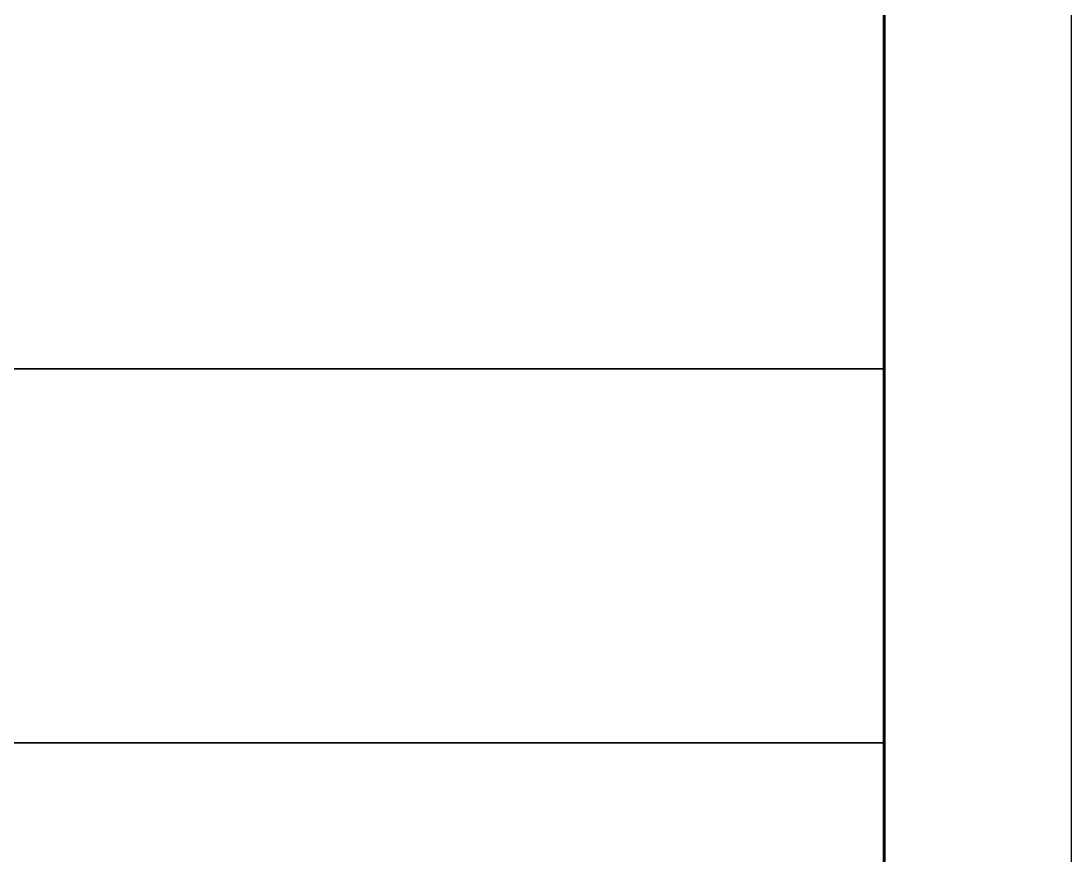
# Paper-space layout 'Layout1' of a CAD drawing. Header units: millimetres. Extents: x 0 to 1680, y -218 to 297.
# Drawn here: x 181.91 to 210, y 71.97 to 94.3 of the extents above; entities that cross this region are included whole.
import ezdxf
from ezdxf.enums import TextEntityAlignment as Align

# ---------------------------------------------------------------- set-up
doc = ezdxf.new("R2010")
doc.units = ezdxf.units.MM
doc.layers.add('0_UNC Defpoints ЭОМ', color=6, linetype='Continuous', plot=False)
doc.styles.get("Standard").update_dxf_attribs({"font": 'arial.ttf'})
doc.styles.add('Unecom', font='GOST2304A_0.ttf', dxfattribs={"height": 2.5})

# ---------------------------------------------------------------- blocks, each defined once
blk = doc.blocks.new('Штамп$0$нпкепука')
at = {"lineweight": 35}
blk.add_line((1184, 5), (1184, 85), dxfattribs=at)
for points in [[(999, 60), (999, 85), (1184, 85)], [(999, 75), (999, 75), (1184, 75)]]:
    blk.add_lwpolyline(points, dxfattribs=at)
blk = doc.blocks.new('Штамп')
blk.add_blockref('Штамп$0$нпкепука', (-999, -5))
blk = doc.blocks.new('*U20')
at = {"lineweight": 60, "ltscale": 10}
blk.add_line((205, 292), (205, 5), dxfattribs=at)
at = {"layer": '0_UNC Defpoints ЭОМ', "ltscale": 10}
blk.add_lwpolyline([(210, 0), (0, 0), (0, 297), (210, 297)], close=True, dxfattribs=at)
blk.add_blockref('Штамп', (20, 5))
at = {"style": 'Unecom'}
blk.add_attdef('ЛИСТ_№', text='', height=2.5, dxfattribs=at).set_placement((177.5, 25), align=Align.MIDDLE_CENTER)
blk.add_attdef('КОЛ-ВО_ЛИСТОВ', text='', height=2.5, dxfattribs=at).set_placement((194.711, 23.687), align=Align.CENTER)
at = {"lineweight": 30, "flags": 104}
blk.add_attdef('ОПИСАНИЕ_ЛИСТА', text='', height=2.5, dxfattribs=at).set_placement((119.926, 12.527), align=Align.MIDDLE_CENTER)
at = {"style": 'Unecom', "flags": 8}
blk.add_attdef('ФОРМАТ_БУМАГИ', (169.38, 1.289), '', height=2.5, dxfattribs=at)

psp = doc.layouts.get("Layout1")

# ---------------------------------------------------------------- block references
psp.add_blockref('*U20', (0, 0))

doc.saveas('drawing.dxf')
